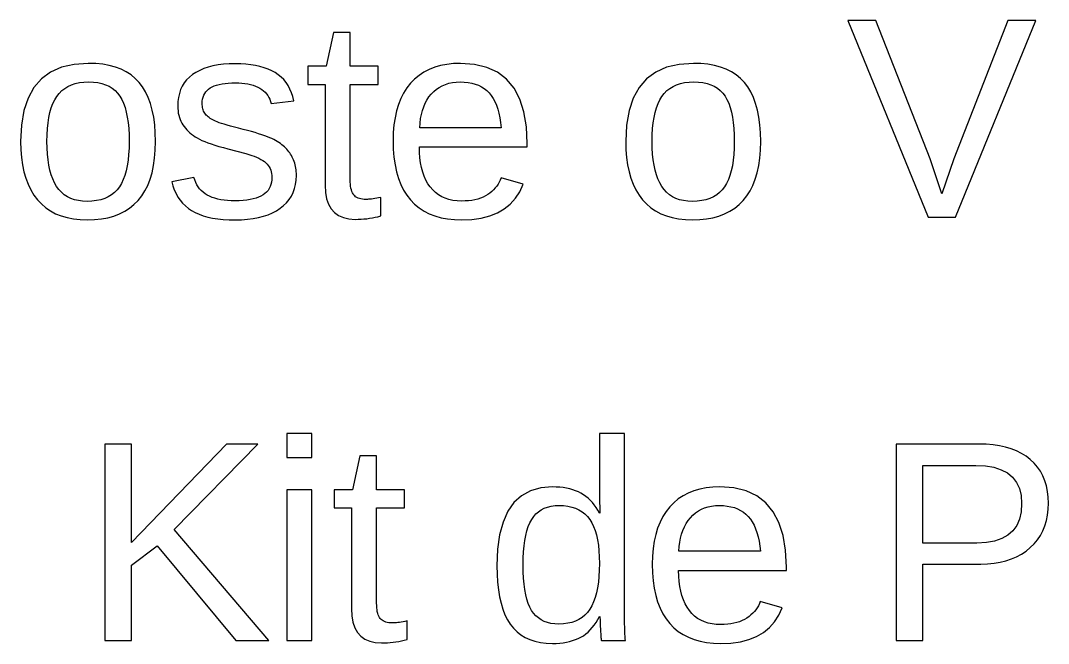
# Model space of a CAD drawing. Header units: metres. Extents: x 13 to 117, y 10 to 117.
# Drawn here: x 31.74 to 48.72, y 10.95 to 21.25 of the extents above; entities that cross this region are included whole.
import ezdxf

# ---------------------------------------------------------------- set-up
doc = ezdxf.new("R2010")
doc.units = ezdxf.units.M

msp = doc.modelspace()

# ---------------------------------------------------------------- linework, layer by layer
for p, q in [((45.8683, 21.2486), (45.4048, 21.2486)), ((45.4048, 21.2486), (46.7306, 18)), ((46.7675, 18.9614), (45.8683, 21.2486)), ((48.0494, 21.2486), (47.1548, 18.9614)), ((47.1871, 18), (48.5128, 21.2486)), ((48.5128, 21.2486), (48.0494, 21.2486)), ((36.909, 21.0526), (36.7868, 20.4947)), ((37.1856, 21.0526), (36.909, 21.0526)), ((37.1856, 20.4947), (37.1856, 21.0526)), ((32.2357, 20.3973), (32.0839, 20.2857)), ((32.4152, 20.477), (32.2357, 20.3973)), ((32.6223, 20.5248), (32.4152, 20.477)), ((32.857, 20.5408), (32.6223, 20.5248)), ((32.9803, 20.5369), (32.857, 20.5408)), ((33.0962, 20.5252), (32.9803, 20.5369)), ((33.2046, 20.5058), (33.0962, 20.5252)), ((33.3056, 20.4786), (33.2046, 20.5058)), ((33.3991, 20.4436), (33.3056, 20.4786)), ((33.4851, 20.4009), (33.3991, 20.4436)), ((33.5637, 20.3504), (33.4851, 20.4009)), ((34.6358, 20.3927), (34.5789, 20.3552)), ((34.6981, 20.4258), (34.6358, 20.3927)), ((34.7659, 20.4545), (34.6981, 20.4258)), ((34.8391, 20.4787), (34.7659, 20.4545)), ((34.9179, 20.4986), (34.8391, 20.4787)), ((35.0022, 20.514), (34.9179, 20.4986)), ((35.0919, 20.5251), (35.0022, 20.514)), ((35.1872, 20.5317), (35.0919, 20.5251)), ((35.2879, 20.5339), (35.1872, 20.5317)), ((35.3776, 20.5321), (35.2879, 20.5339)), ((35.463, 20.5267), (35.3776, 20.5321)), ((35.5443, 20.5177), (35.463, 20.5267)), ((35.6213, 20.5052), (35.5443, 20.5177)), ((35.6942, 20.489), (35.6213, 20.5052)), ((35.7629, 20.4693), (35.6942, 20.489)), ((35.8274, 20.446), (35.7629, 20.4693)), ((35.8877, 20.4191), (35.8274, 20.446)), ((35.9439, 20.3886), (35.8877, 20.4191)), ((35.9957, 20.3542), (35.9439, 20.3886)), ((36.7868, 20.4947), (36.4824, 20.4947)), ((36.4824, 20.4947), (36.4824, 20.1927)), ((37.6468, 20.4947), (37.1856, 20.4947)), ((37.6468, 20.1927), (37.6468, 20.4947)), ((38.4026, 20.3942), (38.323, 20.3413)), ((38.4883, 20.439), (38.4026, 20.3942)), ((38.5802, 20.4756), (38.4883, 20.439)), ((38.6781, 20.5042), (38.5802, 20.4756)), ((38.7822, 20.5245), (38.6781, 20.5042)), ((38.8924, 20.5367), (38.7822, 20.5245)), ((39.0087, 20.5408), (38.8924, 20.5367)), ((39.2395, 20.5244), (39.0087, 20.5408)), ((39.4432, 20.4753), (39.2395, 20.5244)), ((39.6197, 20.3935), (39.4432, 20.4753)), ((39.7691, 20.2789), (39.6197, 20.3935)), ((42.2334, 20.3973), (42.0816, 20.2857)), ((42.4129, 20.477), (42.2334, 20.3973)), ((42.62, 20.5248), (42.4129, 20.477)), ((42.8547, 20.5408), (42.62, 20.5248)), ((42.978, 20.5369), (42.8547, 20.5408)), ((43.0939, 20.5252), (42.978, 20.5369)), ((43.2023, 20.5058), (43.0939, 20.5252)), ((43.3033, 20.4786), (43.2023, 20.5058)), ((43.3968, 20.4436), (43.3033, 20.4786)), ((43.4828, 20.4009), (43.3968, 20.4436)), ((43.5614, 20.3504), (43.4828, 20.4009)), ((32.0839, 20.2857), (31.9596, 20.1423)), ((32.6434, 20.2076), (32.7119, 20.2224)), ((32.7119, 20.2224), (32.7854, 20.2312)), ((32.7854, 20.2312), (32.8639, 20.2341)), ((32.8639, 20.2341), (32.9417, 20.2312)), ((32.9417, 20.2312), (33.0145, 20.2226)), ((33.0145, 20.2226), (33.082, 20.2081)), ((33.6348, 20.2921), (33.5637, 20.3504)), ((33.6985, 20.2261), (33.6348, 20.2921)), ((33.7551, 20.1519), (33.6985, 20.2261)), ((34.4438, 20.218), (34.4108, 20.1642)), ((34.4829, 20.2677), (34.4438, 20.218)), ((34.5279, 20.3135), (34.4829, 20.2677)), ((34.5789, 20.3552), (34.5279, 20.3135)), ((35.0671, 20.2034), (35.1168, 20.2108)), ((35.1168, 20.2108), (35.1702, 20.2161)), ((35.1702, 20.2161), (35.2273, 20.2192)), ((35.2273, 20.2192), (35.2879, 20.2203)), ((35.2879, 20.2203), (35.343, 20.2192)), ((35.343, 20.2192), (35.3956, 20.2159)), ((35.3956, 20.2159), (35.4456, 20.2104)), ((35.4456, 20.2104), (35.4931, 20.2028)), ((36.0432, 20.3154), (35.9957, 20.3542)), ((36.0862, 20.2723), (36.0432, 20.3154)), ((36.1248, 20.2249), (36.0862, 20.2723)), ((36.159, 20.1732), (36.1248, 20.2249)), ((38.1821, 20.2111), (38.1214, 20.1343)), ((38.2495, 20.2803), (38.1821, 20.2111)), ((38.323, 20.3413), (38.2495, 20.2803)), ((38.7581, 20.1943), (38.8144, 20.2117)), ((38.8144, 20.2117), (38.8738, 20.2242)), ((38.8738, 20.2242), (38.9362, 20.2316)), ((38.9362, 20.2316), (39.0018, 20.2341)), ((39.0018, 20.2341), (39.0692, 20.2319)), ((39.0692, 20.2319), (39.133, 20.2252)), ((39.133, 20.2252), (39.1932, 20.214)), ((39.1932, 20.214), (39.2498, 20.1984)), ((39.8913, 20.1316), (39.7691, 20.2789)), ((42.0816, 20.2857), (41.9573, 20.1423)), ((42.6411, 20.2076), (42.7096, 20.2224)), ((42.7096, 20.2224), (42.7831, 20.2312)), ((42.7831, 20.2312), (42.8616, 20.2341)), ((42.8616, 20.2341), (42.9394, 20.2312)), ((42.9394, 20.2312), (43.0121, 20.2226)), ((43.0121, 20.2226), (43.0797, 20.2081)), ((43.6325, 20.2921), (43.5614, 20.3504)), ((43.6962, 20.2261), (43.6325, 20.2921)), ((43.7528, 20.1519), (43.6962, 20.2261)), ((31.9596, 20.1423), (31.863, 19.9669)), ((32.337, 19.9955), (32.3757, 20.0456)), ((32.3757, 20.0456), (32.4193, 20.0898)), ((32.4193, 20.0898), (32.4678, 20.1281)), ((32.4678, 20.1281), (32.5214, 20.1605)), ((32.5214, 20.1605), (32.5799, 20.187)), ((32.5799, 20.187), (32.6434, 20.2076)), ((33.082, 20.2081), (33.1444, 20.1879)), ((33.1444, 20.1879), (33.2017, 20.1619)), ((33.2017, 20.1619), (33.2538, 20.1301)), ((33.2538, 20.1301), (33.3007, 20.0926)), ((33.3007, 20.0926), (33.3425, 20.0492)), ((33.3425, 20.0492), (33.3792, 20.0001)), ((33.8051, 20.0691), (33.7551, 20.1519)), ((33.8484, 19.9777), (33.8051, 20.0691)), ((34.3627, 20.0447), (34.3477, 19.9789)), ((34.3838, 20.1065), (34.3627, 20.0447)), ((34.4108, 20.1642), (34.3838, 20.1065)), ((34.7656, 20.0132), (34.7805, 20.0419)), ((34.7805, 20.0419), (34.7986, 20.0684)), ((34.7986, 20.0684), (34.8201, 20.0927)), ((34.8201, 20.0927), (34.8448, 20.1149)), ((34.8448, 20.1149), (34.8729, 20.135)), ((34.8729, 20.135), (34.9045, 20.1529)), ((34.9045, 20.1529), (34.9397, 20.1687)), ((34.9397, 20.1687), (34.9785, 20.1824)), ((34.9785, 20.1824), (35.021, 20.194)), ((35.021, 20.194), (35.0671, 20.2034)), ((35.4931, 20.2028), (35.5381, 20.1929)), ((35.5381, 20.1929), (35.5805, 20.1808)), ((35.5805, 20.1808), (35.6204, 20.1666)), ((35.6204, 20.1666), (35.6578, 20.1501)), ((35.6578, 20.1501), (35.6926, 20.1315)), ((35.6926, 20.1315), (35.7247, 20.1108)), ((35.7247, 20.1108), (35.754, 20.0883)), ((35.754, 20.0883), (35.7803, 20.0638)), ((35.7803, 20.0638), (35.8038, 20.0374)), ((36.1888, 20.1171), (36.159, 20.1732)), ((36.2142, 20.0567), (36.1888, 20.1171)), ((36.2351, 19.992), (36.2142, 20.0567)), ((36.4824, 20.1927), (36.7706, 20.1927)), ((36.7706, 20.1927), (36.7706, 18.528)), ((37.1856, 18.6179), (37.1856, 20.1927)), ((37.1856, 20.1927), (37.6468, 20.1927)), ((38.0678, 20.0503), (38.0214, 19.9593)), ((38.1214, 20.1343), (38.0678, 20.0503)), ((38.5234, 20.0324), (38.5641, 20.0747)), ((38.5641, 20.0747), (38.608, 20.1121)), ((38.608, 20.1121), (38.6549, 20.1445)), ((38.6549, 20.1445), (38.705, 20.1719)), ((38.705, 20.1719), (38.7581, 20.1943)), ((39.2498, 20.1984), (39.3028, 20.1783)), ((39.3028, 20.1783), (39.3522, 20.1537)), ((39.3522, 20.1537), (39.3981, 20.1246)), ((39.3981, 20.1246), (39.4404, 20.0911)), ((39.4404, 20.0911), (39.479, 20.0531)), ((39.479, 20.0531), (39.5143, 20.0103)), ((39.9863, 19.9516), (39.8913, 20.1316)), ((41.9573, 20.1423), (41.8607, 19.9669)), ((42.3347, 19.9955), (42.3734, 20.0456)), ((42.3734, 20.0456), (42.4169, 20.0898)), ((42.4169, 20.0898), (42.4655, 20.1281)), ((42.4655, 20.1281), (42.5191, 20.1605)), ((42.5191, 20.1605), (42.5776, 20.187)), ((42.5776, 20.187), (42.6411, 20.2076)), ((43.0797, 20.2081), (43.1421, 20.1879)), ((43.1421, 20.1879), (43.1994, 20.1619)), ((43.1994, 20.1619), (43.2515, 20.1301)), ((43.2515, 20.1301), (43.2984, 20.0926)), ((43.2984, 20.0926), (43.3402, 20.0492)), ((43.3402, 20.0492), (43.3769, 20.0001)), ((43.8028, 20.0691), (43.7528, 20.1519)), ((43.8461, 19.9777), (43.8028, 20.0691)), ((31.863, 19.9669), (31.794, 19.7597)), ((32.2467, 19.8066), (32.2728, 19.8762)), ((32.2728, 19.8762), (32.3029, 19.9391)), ((32.3029, 19.9391), (32.337, 19.9955)), ((33.3792, 20.0001), (33.4114, 19.9446)), ((33.4114, 19.9446), (33.4398, 19.8822)), ((33.4398, 19.8822), (33.4644, 19.8127)), ((33.885, 19.8778), (33.8484, 19.9777)), ((33.915, 19.7693), (33.885, 19.8778)), ((34.3387, 19.9091), (34.3357, 19.8353)), ((34.3477, 19.9789), (34.3387, 19.9091)), ((34.7392, 19.8768), (34.7408, 19.9141)), ((34.7399, 19.8537), (34.7392, 19.8768)), ((34.7408, 19.9141), (34.7458, 19.9493)), ((34.7458, 19.9493), (34.7541, 19.9823)), ((34.7541, 19.9823), (34.7656, 20.0132)), ((35.8038, 20.0374), (35.8245, 20.0091)), ((35.8245, 20.0091), (35.8422, 19.9789)), ((35.8422, 19.9789), (35.8571, 19.9467)), ((35.8571, 19.9467), (35.8691, 19.9127)), ((35.8691, 19.9127), (35.8782, 19.8768)), ((35.8782, 19.8768), (36.2517, 19.9229)), ((36.2517, 19.9229), (36.2351, 19.992)), ((38.0214, 19.9593), (37.9821, 19.8611)), ((38.3987, 19.8232), (38.4238, 19.8811)), ((38.4238, 19.8811), (38.453, 19.9353)), ((38.453, 19.9353), (38.4862, 19.9857)), ((38.4862, 19.9857), (38.5234, 20.0324)), ((39.5143, 20.0103), (39.5463, 19.9622)), ((39.5463, 19.9622), (39.5751, 19.9088)), ((39.5751, 19.9088), (39.6006, 19.8501)), ((40.0542, 19.7388), (39.9863, 19.9516)), ((41.8607, 19.9669), (41.7917, 19.7597)), ((42.2444, 19.8066), (42.2705, 19.8762)), ((42.2705, 19.8762), (42.3006, 19.9391)), ((42.3006, 19.9391), (42.3347, 19.9955)), ((43.3769, 20.0001), (43.4091, 19.9446)), ((43.4091, 19.9446), (43.4375, 19.8822)), ((43.4375, 19.8822), (43.4621, 19.8127)), ((43.8827, 19.8778), (43.8461, 19.9777)), ((43.9127, 19.7693), (43.8827, 19.8778)), ((31.794, 19.7597), (31.7525, 19.5206)), ((32.2066, 19.6474), (32.2247, 19.7303)), ((32.2247, 19.7303), (32.2467, 19.8066)), ((33.4644, 19.8127), (33.4852, 19.7363)), ((33.4852, 19.7363), (33.5022, 19.6529)), ((33.9383, 19.6522), (33.915, 19.7693)), ((34.3357, 19.8353), (34.3368, 19.795)), ((34.3368, 19.795), (34.3399, 19.7561)), ((34.3399, 19.7561), (34.3452, 19.7187)), ((34.3452, 19.7187), (34.3526, 19.6827)), ((34.7419, 19.8315), (34.7399, 19.8537)), ((34.7453, 19.8102), (34.7419, 19.8315)), ((34.7501, 19.7898), (34.7453, 19.8102)), ((34.7563, 19.7703), (34.7501, 19.7898)), ((34.7638, 19.7517), (34.7563, 19.7703)), ((34.7727, 19.7341), (34.7638, 19.7517)), ((34.7829, 19.7173), (34.7727, 19.7341)), ((34.7945, 19.7015), (34.7829, 19.7173)), ((34.8075, 19.6864), (34.7945, 19.7015)), ((37.95, 19.7558), (37.9249, 19.6434)), ((37.9821, 19.8611), (37.95, 19.7558)), ((38.3604, 19.6963), (38.3776, 19.7616)), ((38.3776, 19.7616), (38.3987, 19.8232)), ((39.6006, 19.8501), (39.6229, 19.7862)), ((39.6229, 19.7862), (39.642, 19.7171)), ((39.642, 19.7171), (39.6578, 19.6426)), ((40.0949, 19.4933), (40.0542, 19.7388)), ((41.7917, 19.7597), (41.7502, 19.5206)), ((42.2043, 19.6474), (42.2224, 19.7303)), ((42.2224, 19.7303), (42.2444, 19.8066)), ((43.4621, 19.8127), (43.4829, 19.7363)), ((43.4829, 19.7363), (43.4999, 19.6529)), ((43.936, 19.6522), (43.9127, 19.7693)), ((32.1825, 19.4618), (32.1926, 19.5579)), ((32.1926, 19.5579), (32.2066, 19.6474)), ((33.5022, 19.6529), (33.5155, 19.5625)), ((33.5155, 19.5625), (33.5249, 19.4652)), ((33.955, 19.5266), (33.9383, 19.6522)), ((34.3526, 19.6827), (34.362, 19.6481)), ((34.362, 19.6481), (34.3736, 19.615)), ((34.3736, 19.615), (34.3873, 19.5832)), ((34.3873, 19.5832), (34.4031, 19.5529)), ((34.4031, 19.5529), (34.421, 19.524)), ((34.8217, 19.6718), (34.8075, 19.6864)), ((34.8373, 19.6577), (34.8217, 19.6718)), ((34.8542, 19.6441), (34.8373, 19.6577)), ((34.8724, 19.6311), (34.8542, 19.6441)), ((34.8919, 19.6185), (34.8724, 19.6311)), ((34.9127, 19.6065), (34.8919, 19.6185)), ((34.9348, 19.595), (34.9127, 19.6065)), ((34.9582, 19.584), (34.9348, 19.595)), ((34.9853, 19.5727), (34.9582, 19.584)), ((35.0182, 19.5606), (34.9853, 19.5727)), ((35.0571, 19.5476), (35.0182, 19.5606)), ((35.1019, 19.5336), (35.0571, 19.5476)), ((35.1527, 19.5188), (35.1019, 19.5336)), ((37.9249, 19.6434), (37.9071, 19.5239)), ((38.3332, 19.4779), (38.3382, 19.5544)), ((38.3382, 19.5544), (38.3473, 19.6272)), ((38.3473, 19.6272), (38.3604, 19.6963)), ((39.6578, 19.6426), (39.6703, 19.5629)), ((39.6703, 19.5629), (39.6796, 19.4779)), ((42.1802, 19.4618), (42.1902, 19.5579)), ((42.1902, 19.5579), (42.2043, 19.6474)), ((43.4999, 19.6529), (43.5132, 19.5625)), ((43.5132, 19.5625), (43.5226, 19.4652)), ((43.9527, 19.5266), (43.936, 19.6522)), ((31.7525, 19.5206), (31.7387, 19.2496)), ((32.1765, 19.359), (32.1825, 19.4618)), ((33.5249, 19.4652), (33.5306, 19.3609)), ((33.5306, 19.3609), (33.5325, 19.2496)), ((33.965, 19.3924), (33.955, 19.5266)), ((33.9683, 19.2496), (33.965, 19.3924)), ((34.421, 19.524), (34.4408, 19.4963)), ((34.4408, 19.4963), (34.4622, 19.4695)), ((34.4622, 19.4695), (34.4852, 19.4437)), ((34.4852, 19.4437), (34.5098, 19.4188)), ((34.5098, 19.4188), (34.5361, 19.3948)), ((34.5361, 19.3948), (34.564, 19.3718)), ((34.564, 19.3718), (34.5935, 19.3497)), ((35.2093, 19.503), (35.1527, 19.5188)), ((35.2719, 19.4863), (35.2093, 19.503)), ((35.3404, 19.4687), (35.2719, 19.4863)), ((35.4148, 19.4502), (35.3404, 19.4687)), ((35.4858, 19.4319), (35.4148, 19.4502)), ((35.5522, 19.414), (35.4858, 19.4319)), ((35.6141, 19.3963), (35.5522, 19.414)), ((35.6714, 19.379), (35.6141, 19.3963)), ((35.7242, 19.3619), (35.6714, 19.379)), ((35.7724, 19.3452), (35.7242, 19.3619)), ((37.8964, 19.3972), (37.8928, 19.2635)), ((37.9071, 19.5239), (37.8964, 19.3972)), ((39.6796, 19.4779), (38.3332, 19.4779)), ((40.1085, 19.2151), (40.0949, 19.4933)), ((41.7502, 19.5206), (41.7364, 19.2496)), ((42.1742, 19.359), (42.1802, 19.4618)), ((43.5226, 19.4652), (43.5283, 19.3609)), ((43.5283, 19.3609), (43.5302, 19.2496)), ((43.9627, 19.3924), (43.9527, 19.5266)), ((43.966, 19.2496), (43.9627, 19.3924)), ((31.7387, 19.2496), (31.7422, 19.1134)), ((32.1745, 19.2496), (32.1765, 19.359)), ((32.1765, 19.143), (32.1745, 19.2496)), ((33.5325, 19.2496), (33.5305, 19.1397)), ((33.9647, 19.1082), (33.9683, 19.2496)), ((34.5935, 19.3497), (34.6246, 19.3286)), ((34.6246, 19.3286), (34.6574, 19.3084)), ((34.6574, 19.3084), (34.6935, 19.2887)), ((34.6935, 19.2887), (34.7347, 19.2688)), ((34.7347, 19.2688), (34.781, 19.2489)), ((34.781, 19.2489), (34.8324, 19.2288)), ((34.8324, 19.2288), (34.8889, 19.2087)), ((34.8889, 19.2087), (34.9504, 19.1885)), ((35.8161, 19.3288), (35.7724, 19.3452)), ((35.8552, 19.3127), (35.8161, 19.3288)), ((35.8897, 19.2969), (35.8552, 19.3127)), ((35.9212, 19.2811), (35.8897, 19.2969)), ((35.9513, 19.2649), (35.9212, 19.2811)), ((35.9798, 19.2484), (35.9513, 19.2649)), ((36.0068, 19.2314), (35.9798, 19.2484)), ((36.0323, 19.2141), (36.0068, 19.2314)), ((36.0562, 19.1965), (36.0323, 19.2141)), ((36.0787, 19.1784), (36.0562, 19.1965)), ((37.8928, 19.2635), (37.8964, 19.1229)), ((40.1085, 19.1597), (40.1085, 19.2151)), ((41.7364, 19.2496), (41.7399, 19.1134)), ((42.1722, 19.2496), (42.1742, 19.359)), ((42.1742, 19.143), (42.1722, 19.2496)), ((43.5302, 19.2496), (43.5282, 19.1397)), ((43.9624, 19.1082), (43.966, 19.2496)), ((31.7422, 19.1134), (31.7525, 18.9845)), ((32.1824, 19.0425), (32.1765, 19.143)), ((32.1923, 18.948), (32.1824, 19.0425)), ((33.5246, 19.0365), (33.5147, 18.9399)), ((33.5305, 19.1397), (33.5246, 19.0365)), ((33.9541, 18.9751), (33.9647, 19.1082)), ((34.9504, 19.1885), (35.0171, 19.1683)), ((35.0171, 19.1683), (35.0889, 19.1479)), ((35.0889, 19.1479), (35.1658, 19.1274)), ((35.1658, 19.1274), (35.4632, 19.0491)), ((35.4632, 19.0491), (35.5119, 19.0353)), ((35.5119, 19.0353), (35.5575, 19.0208)), ((35.5575, 19.0208), (35.6, 19.0055)), ((36.0997, 19.16), (36.0787, 19.1784)), ((36.1191, 19.1413), (36.0997, 19.16)), ((36.1373, 19.122), (36.1191, 19.1413)), ((36.1546, 19.1021), (36.1373, 19.122)), ((36.171, 19.0815), (36.1546, 19.1021)), ((36.1864, 19.0602), (36.171, 19.0815)), ((36.2009, 19.0383), (36.1864, 19.0602)), ((36.2144, 19.0157), (36.2009, 19.0383)), ((37.8964, 19.1229), (37.9071, 18.9903)), ((38.3307, 19.0668), (38.3285, 19.1597)), ((38.3285, 19.1597), (40.1085, 19.1597)), ((38.3373, 18.9788), (38.3307, 19.0668)), ((41.7399, 19.1134), (41.7502, 18.9845)), ((42.1801, 19.0425), (42.1742, 19.143)), ((42.19, 18.948), (42.1801, 19.0425)), ((43.5223, 19.0365), (43.5124, 18.9399)), ((43.5282, 19.1397), (43.5223, 19.0365)), ((43.9518, 18.9751), (43.9624, 19.1082)), ((31.7525, 18.9845), (31.7697, 18.8629)), ((31.7697, 18.8629), (31.7939, 18.7487)), ((32.2061, 18.8596), (32.1923, 18.948)), ((32.2239, 18.7772), (32.2061, 18.8596)), ((33.5009, 18.85), (33.4831, 18.7667)), ((33.5147, 18.9399), (33.5009, 18.85)), ((33.9114, 18.7336), (33.9363, 18.8503)), ((33.9363, 18.8503), (33.9541, 18.9751)), ((35.6, 19.0055), (35.6394, 18.9894)), ((35.6394, 18.9894), (35.6758, 18.9725)), ((35.6758, 18.9725), (35.7091, 18.9548)), ((35.7091, 18.9548), (35.7393, 18.9363)), ((35.7393, 18.9363), (35.7665, 18.917)), ((35.7665, 18.917), (35.7906, 18.8969)), ((35.7906, 18.8969), (35.8119, 18.8757)), ((35.8119, 18.8757), (35.8307, 18.8532)), ((35.8307, 18.8532), (35.8469, 18.8293)), ((36.227, 18.9925), (36.2144, 19.0157)), ((36.2387, 18.9687), (36.227, 18.9925)), ((36.2494, 18.9441), (36.2387, 18.9687)), ((36.2591, 18.9189), (36.2494, 18.9441)), ((36.2676, 18.8929), (36.2591, 18.9189)), ((36.275, 18.8661), (36.2676, 18.8929)), ((36.2813, 18.8386), (36.275, 18.8661)), ((37.9071, 18.9903), (37.9249, 18.8656)), ((37.9249, 18.8656), (37.95, 18.7488)), ((38.3483, 18.8956), (38.3373, 18.9788)), ((38.3636, 18.8172), (38.3483, 18.8956)), ((41.7502, 18.9845), (41.7674, 18.8629)), ((41.7674, 18.8629), (41.7915, 18.7487)), ((42.2038, 18.8596), (42.19, 18.948)), ((42.2216, 18.7772), (42.2038, 18.8596)), ((43.4986, 18.85), (43.4807, 18.7667)), ((43.5124, 18.9399), (43.4986, 18.85)), ((43.9091, 18.7336), (43.934, 18.8503)), ((43.934, 18.8503), (43.9518, 18.9751)), ((46.9612, 18.3874), (46.7675, 18.9614)), ((47.1548, 18.9614), (46.9612, 18.3874)), ((31.7939, 18.7487), (31.8248, 18.6417)), ((32.2457, 18.7009), (32.2239, 18.7772)), ((32.2714, 18.6307), (32.2457, 18.7009)), ((33.4613, 18.6901), (33.4356, 18.6202)), ((33.4831, 18.7667), (33.4613, 18.6901)), ((33.8793, 18.6253), (33.9114, 18.7336)), ((35.8469, 18.8293), (35.8607, 18.804)), ((35.8607, 18.804), (35.872, 18.7773)), ((35.872, 18.7773), (35.8808, 18.7493)), ((35.8808, 18.7493), (35.887, 18.72)), ((35.887, 18.72), (35.8908, 18.6892)), ((35.8908, 18.6892), (35.892, 18.6571)), ((36.2864, 18.8103), (36.2813, 18.8386)), ((36.2904, 18.7812), (36.2864, 18.8103)), ((36.2932, 18.7514), (36.2904, 18.7812)), ((36.2922, 18.613), (36.2955, 18.6894)), ((36.2949, 18.7207), (36.2932, 18.7514)), ((36.2955, 18.6894), (36.2949, 18.7207)), ((37.95, 18.7488), (37.9821, 18.64)), ((38.3833, 18.7437), (38.3636, 18.8172)), ((38.4074, 18.675), (38.3833, 18.7437)), ((41.7915, 18.7487), (41.8225, 18.6417)), ((42.2434, 18.7009), (42.2216, 18.7772)), ((42.2691, 18.6307), (42.2434, 18.7009)), ((43.459, 18.6901), (43.4333, 18.6202)), ((43.4807, 18.7667), (43.459, 18.6901)), ((43.877, 18.6253), (43.9091, 18.7336)), ((31.8248, 18.6417), (31.8627, 18.5421)), ((31.8627, 18.5421), (31.9075, 18.4498)), ((32.3011, 18.5665), (32.2714, 18.6307)), ((32.3347, 18.5084), (32.3011, 18.5665)), ((33.4059, 18.5569), (33.3723, 18.5003)), ((33.4356, 18.6202), (33.4059, 18.5569)), ((33.7939, 18.4333), (33.8402, 18.5252)), ((33.8402, 18.5252), (33.8793, 18.6253)), ((34.6032, 18.6571), (34.2366, 18.5856)), ((34.2366, 18.5856), (34.2557, 18.5155)), ((34.2557, 18.5155), (34.2791, 18.4496)), ((34.6164, 18.6139), (34.6032, 18.6571)), ((34.6323, 18.5732), (34.6164, 18.6139)), ((34.6511, 18.5353), (34.6323, 18.5732)), ((34.6726, 18.5), (34.6511, 18.5353)), ((35.8758, 18.5387), (35.8631, 18.5041)), ((35.8848, 18.5758), (35.8758, 18.5387)), ((35.8902, 18.6153), (35.8848, 18.5758)), ((35.892, 18.6571), (35.8902, 18.6153)), ((36.2659, 18.4721), (36.2824, 18.5406)), ((36.2824, 18.5406), (36.2922, 18.613)), ((36.7706, 18.528), (36.7768, 18.4094)), ((37.1864, 18.5793), (37.1856, 18.6179)), ((37.1886, 18.5433), (37.1864, 18.5793)), ((37.1922, 18.5099), (37.1886, 18.5433)), ((37.9821, 18.64), (38.0214, 18.539)), ((38.0214, 18.539), (38.0678, 18.4459)), ((38.4359, 18.6112), (38.4074, 18.675)), ((38.4688, 18.5522), (38.4359, 18.6112)), ((38.5061, 18.498), (38.4688, 18.5522)), ((39.6054, 18.5117), (39.5809, 18.4812)), ((39.6273, 18.5436), (39.6054, 18.5117)), ((39.6465, 18.5769), (39.6273, 18.5436)), ((39.6632, 18.6117), (39.6465, 18.5769)), ((39.6774, 18.6479), (39.6632, 18.6117)), ((40.0416, 18.5441), (39.6774, 18.6479)), ((39.9849, 18.4203), (40.0416, 18.5441)), ((41.8225, 18.6417), (41.8604, 18.5421)), ((41.8604, 18.5421), (41.9052, 18.4498)), ((42.2988, 18.5665), (42.2691, 18.6307)), ((42.3324, 18.5084), (42.2988, 18.5665)), ((43.4036, 18.5569), (43.37, 18.5003)), ((43.4333, 18.6202), (43.4036, 18.5569)), ((43.7916, 18.4333), (43.8379, 18.5252)), ((43.8379, 18.5252), (43.877, 18.6253)), ((31.9075, 18.4498), (31.9592, 18.3647)), ((31.9592, 18.3647), (32.0177, 18.287)), ((32.3726, 18.4564), (32.3347, 18.5084)), ((32.415, 18.4105), (32.3726, 18.4564)), ((32.4619, 18.3707), (32.415, 18.4105)), ((32.5134, 18.337), (32.4619, 18.3707)), ((33.2417, 18.3671), (33.1877, 18.3345)), ((33.2905, 18.4056), (33.2417, 18.3671)), ((33.334, 18.45), (33.2905, 18.4056)), ((33.3723, 18.5003), (33.334, 18.45)), ((33.6801, 18.2744), (33.7406, 18.3497)), ((33.7406, 18.3497), (33.7939, 18.4333)), ((34.2791, 18.4496), (34.3069, 18.388)), ((34.3069, 18.388), (34.3391, 18.3306)), ((34.697, 18.4673), (34.6726, 18.5)), ((34.7241, 18.4373), (34.697, 18.4673)), ((34.754, 18.4099), (34.7241, 18.4373)), ((34.7867, 18.3852), (34.754, 18.4099)), ((34.8222, 18.3631), (34.7867, 18.3852)), ((34.8607, 18.3435), (34.8222, 18.3631)), ((34.9024, 18.3262), (34.8607, 18.3435)), ((35.711, 18.3463), (35.6722, 18.3283)), ((35.7456, 18.3666), (35.711, 18.3463)), ((35.7764, 18.3893), (35.7456, 18.3666)), ((35.8035, 18.4144), (35.7764, 18.3893)), ((35.827, 18.4419), (35.8035, 18.4144)), ((35.8468, 18.4718), (35.827, 18.4419)), ((35.8631, 18.5041), (35.8468, 18.4718)), ((36.1771, 18.2908), (36.2133, 18.3472)), ((36.2133, 18.3472), (36.2429, 18.4077)), ((36.2429, 18.4077), (36.2659, 18.4721)), ((36.7768, 18.4094), (36.7952, 18.3048)), ((37.1973, 18.4792), (37.1922, 18.5099)), ((37.2038, 18.4512), (37.1973, 18.4792)), ((37.2118, 18.4258), (37.2038, 18.4512)), ((37.2212, 18.403), (37.2118, 18.4258)), ((37.2321, 18.3829), (37.2212, 18.403)), ((37.2444, 18.3654), (37.2321, 18.3829)), ((37.2586, 18.3502), (37.2444, 18.3654)), ((37.2748, 18.3367), (37.2586, 18.3502)), ((38.0678, 18.4459), (38.1214, 18.3608)), ((38.1214, 18.3608), (38.1821, 18.2836)), ((38.5475, 18.4491), (38.5061, 18.498)), ((38.593, 18.406), (38.5475, 18.4491)), ((38.6426, 18.3686), (38.593, 18.406)), ((38.6962, 18.337), (38.6426, 18.3686)), ((39.4197, 18.3507), (39.3796, 18.3307)), ((39.4571, 18.3735), (39.4197, 18.3507)), ((39.492, 18.3983), (39.4571, 18.3735)), ((39.5242, 18.4245), (39.492, 18.3983)), ((39.5538, 18.4521), (39.5242, 18.4245)), ((39.5809, 18.4812), (39.5538, 18.4521)), ((39.9141, 18.3109), (39.9849, 18.4203)), ((41.9052, 18.4498), (41.9569, 18.3647)), ((41.9569, 18.3647), (42.0154, 18.287)), ((42.3703, 18.4564), (42.3324, 18.5084)), ((42.4127, 18.4105), (42.3703, 18.4564)), ((42.4596, 18.3707), (42.4127, 18.4105)), ((42.5111, 18.337), (42.4596, 18.3707)), ((43.2394, 18.3671), (43.1854, 18.3345)), ((43.2882, 18.4056), (43.2394, 18.3671)), ((43.3317, 18.45), (43.2882, 18.4056)), ((43.37, 18.5003), (43.3317, 18.45)), ((43.6778, 18.2744), (43.7383, 18.3497)), ((43.7383, 18.3497), (43.7916, 18.4333)), ((32.0177, 18.287), (32.083, 18.2171)), ((32.083, 18.2171), (32.1549, 18.1554)), ((32.5694, 18.3095), (32.5134, 18.337)), ((32.6299, 18.2881), (32.5694, 18.3095)), ((32.6949, 18.2728), (32.6299, 18.2881)), ((32.7644, 18.2636), (32.6949, 18.2728)), ((32.8385, 18.2605), (32.7644, 18.2636)), ((32.9189, 18.2635), (32.8385, 18.2605)), ((32.994, 18.2724), (32.9189, 18.2635)), ((33.0638, 18.2872), (32.994, 18.2724)), ((33.1284, 18.3079), (33.0638, 18.2872)), ((33.1877, 18.3345), (33.1284, 18.3079)), ((33.5391, 18.1478), (33.6128, 18.2071)), ((33.6128, 18.2071), (33.6801, 18.2744)), ((34.3391, 18.3306), (34.3755, 18.2774)), ((34.3755, 18.2774), (34.4164, 18.2285)), ((34.4164, 18.2285), (34.4616, 18.1838)), ((34.4616, 18.1838), (34.5112, 18.1434)), ((34.9472, 18.3112), (34.9024, 18.3262)), ((34.9953, 18.2986), (34.9472, 18.3112)), ((35.0465, 18.2882), (34.9953, 18.2986)), ((35.1009, 18.2801), (35.0465, 18.2882)), ((35.1585, 18.2744), (35.1009, 18.2801)), ((35.2193, 18.2709), (35.1585, 18.2744)), ((35.2833, 18.2697), (35.2193, 18.2709)), ((35.3514, 18.271), (35.2833, 18.2697)), ((35.4154, 18.2745), (35.3514, 18.271)), ((35.4751, 18.2805), (35.4154, 18.2745)), ((35.5306, 18.2889), (35.4751, 18.2805)), ((35.582, 18.2996), (35.5306, 18.2889)), ((35.6292, 18.3128), (35.582, 18.2996)), ((35.6722, 18.3283), (35.6292, 18.3128)), ((36.0292, 18.1452), (36.0851, 18.1898)), ((36.0851, 18.1898), (36.1344, 18.2383)), ((36.1344, 18.2383), (36.1771, 18.2908)), ((36.7952, 18.3048), (36.826, 18.2142)), ((36.826, 18.2142), (36.869, 18.1375)), ((37.2932, 18.3251), (37.2748, 18.3367)), ((37.3138, 18.3152), (37.2932, 18.3251)), ((37.3364, 18.3071), (37.3138, 18.3152)), ((37.3613, 18.3009), (37.3364, 18.3071)), ((37.3882, 18.2964), (37.3613, 18.3009)), ((37.4173, 18.2937), (37.3882, 18.2964)), ((37.4485, 18.2928), (37.4173, 18.2937)), ((37.4678, 18.2932), (37.4485, 18.2928)), ((37.489, 18.2944), (37.4678, 18.2932)), ((37.512, 18.2964), (37.489, 18.2944)), ((37.5368, 18.2992), (37.512, 18.2964)), ((37.5635, 18.3028), (37.5368, 18.2992)), ((37.5919, 18.3072), (37.5635, 18.3028)), ((37.6222, 18.3123), (37.5919, 18.3072)), ((37.6543, 18.3183), (37.6222, 18.3123)), ((37.6883, 18.3251), (37.6543, 18.3183)), ((37.6883, 18.0184), (37.6883, 18.3251)), ((38.1821, 18.2836), (38.2497, 18.2144)), ((38.2497, 18.2144), (38.3238, 18.1533)), ((38.7539, 18.3111), (38.6962, 18.337)), ((38.8156, 18.291), (38.7539, 18.3111)), ((38.8813, 18.2766), (38.8156, 18.291)), ((38.951, 18.268), (38.8813, 18.2766)), ((39.0249, 18.2651), (38.951, 18.268)), ((39.0835, 18.2665), (39.0249, 18.2651)), ((39.1395, 18.2705), (39.0835, 18.2665)), ((39.1928, 18.2772), (39.1395, 18.2705)), ((39.2435, 18.2865), (39.1928, 18.2772)), ((39.2915, 18.2986), (39.2435, 18.2865)), ((39.3369, 18.3133), (39.2915, 18.2986)), ((39.3796, 18.3307), (39.3369, 18.3133)), ((39.7303, 18.1361), (39.8293, 18.2162)), ((39.8293, 18.2162), (39.9141, 18.3109)), ((42.0154, 18.287), (42.0807, 18.2171)), ((42.0807, 18.2171), (42.1526, 18.1554)), ((42.567, 18.3095), (42.5111, 18.337)), ((42.6275, 18.2881), (42.567, 18.3095)), ((42.6926, 18.2728), (42.6275, 18.2881)), ((42.7621, 18.2636), (42.6926, 18.2728)), ((42.8362, 18.2605), (42.7621, 18.2636)), ((42.9166, 18.2635), (42.8362, 18.2605)), ((42.9917, 18.2724), (42.9166, 18.2635)), ((43.0615, 18.2872), (42.9917, 18.2724)), ((43.1261, 18.3079), (43.0615, 18.2872)), ((43.1854, 18.3345), (43.1261, 18.3079)), ((43.5368, 18.1478), (43.6105, 18.2071)), ((43.6105, 18.2071), (43.6778, 18.2744)), ((32.1549, 18.1554), (32.2334, 18.102)), ((32.2334, 18.102), (32.3185, 18.0567)), ((32.3185, 18.0567), (32.4102, 18.0197)), ((32.4102, 18.0197), (32.5086, 17.9909)), ((33.18, 17.9895), (33.2794, 18.0172)), ((33.2794, 18.0172), (33.3724, 18.0528)), ((33.3724, 18.0528), (33.459, 18.0963)), ((33.459, 18.0963), (33.5391, 18.1478)), ((34.5112, 18.1434), (34.5651, 18.1072)), ((34.5651, 18.1072), (34.6239, 18.075)), ((34.6239, 18.075), (34.6879, 18.0466)), ((34.6879, 18.0466), (34.7571, 18.022)), ((34.7571, 18.022), (34.8317, 18.0012)), ((34.8317, 18.0012), (34.9115, 17.9842)), ((35.6675, 17.9917), (35.7504, 18.013)), ((35.7504, 18.013), (35.828, 18.0389)), ((35.828, 18.0389), (35.9003, 18.0696)), ((35.9003, 18.0696), (35.9674, 18.1051)), ((35.9674, 18.1051), (36.0292, 18.1452)), ((36.869, 18.1375), (36.9243, 18.0747)), ((36.9243, 18.0747), (36.992, 18.0259)), ((36.992, 18.0259), (37.0719, 17.991)), ((37.5966, 17.9966), (37.6425, 18.0068)), ((37.6425, 18.0068), (37.6883, 18.0184)), ((38.3238, 18.1533), (38.4044, 18.1004)), ((38.4044, 18.1004), (38.4915, 18.0556)), ((38.4915, 18.0556), (38.5851, 18.019)), ((38.5851, 18.019), (38.6853, 17.9905)), ((39.3492, 17.983), (39.4903, 18.0195)), ((39.4903, 18.0195), (39.6174, 18.0705)), ((39.6174, 18.0705), (39.7303, 18.1361)), ((42.1526, 18.1554), (42.2311, 18.102)), ((42.2311, 18.102), (42.3162, 18.0567)), ((42.3162, 18.0567), (42.4079, 18.0197)), ((42.4079, 18.0197), (42.5063, 17.9909)), ((43.1777, 17.9895), (43.2771, 18.0172)), ((43.2771, 18.0172), (43.3701, 18.0528)), ((43.3701, 18.0528), (43.4567, 18.0963)), ((43.4567, 18.0963), (43.5368, 18.1478)), ((32.5086, 17.9909), (32.6135, 17.9704)), ((32.6135, 17.9704), (32.725, 17.958)), ((32.725, 17.958), (32.8431, 17.9539)), ((32.8431, 17.9539), (32.9619, 17.9579)), ((32.9619, 17.9579), (33.0741, 17.9697)), ((33.0741, 17.9697), (33.18, 17.9895)), ((34.9115, 17.9842), (34.9965, 17.9709)), ((34.9965, 17.9709), (35.0869, 17.9615)), ((35.0869, 17.9615), (35.1825, 17.9558)), ((35.1825, 17.9558), (35.2833, 17.9539)), ((35.2833, 17.9539), (35.3873, 17.9563)), ((35.3873, 17.9563), (35.4859, 17.9633)), ((35.4859, 17.9633), (35.5793, 17.9752)), ((35.5793, 17.9752), (35.6675, 17.9917)), ((37.0719, 17.991), (37.1641, 17.9701)), ((37.1641, 17.9701), (37.2686, 17.9631)), ((37.2686, 17.9631), (37.3162, 17.9638)), ((37.3162, 17.9638), (37.3635, 17.9659)), ((37.3635, 17.9659), (37.4106, 17.9693)), ((37.4106, 17.9693), (37.4574, 17.974)), ((37.4574, 17.974), (37.504, 17.9802)), ((37.504, 17.9802), (37.5504, 17.9877)), ((37.5504, 17.9877), (37.5966, 17.9966)), ((38.6853, 17.9905), (38.792, 17.9702)), ((38.792, 17.9702), (38.9052, 17.958)), ((38.9052, 17.958), (39.0249, 17.9539)), ((39.0249, 17.9539), (39.1941, 17.9612)), ((39.1941, 17.9612), (39.3492, 17.983)), ((42.5063, 17.9909), (42.6112, 17.9704)), ((42.6112, 17.9704), (42.7227, 17.958)), ((42.7227, 17.958), (42.8408, 17.9539)), ((42.8408, 17.9539), (42.9595, 17.9579)), ((42.9595, 17.9579), (43.0718, 17.9697)), ((43.0718, 17.9697), (43.1777, 17.9895)), ((46.7306, 18), (47.1871, 18)), ((36.553, 14.4216), (36.138, 14.4216)), ((36.138, 14.4216), (36.138, 14.025)), ((36.553, 14.025), (36.553, 14.4216)), ((41.7171, 14.4216), (41.302, 14.4216)), ((41.302, 14.4216), (41.302, 13.3863)), ((41.7171, 11.5141), (41.7171, 14.4216)), ((33.574, 14.2486), (33.1336, 14.2486)), ((33.1336, 14.2486), (33.1336, 11)), ((35.1395, 14.2486), (33.574, 12.6208)), ((33.574, 12.6208), (33.574, 14.2486)), ((34.2749, 12.8376), (35.6582, 14.2486)), ((35.6582, 14.2486), (35.1395, 14.2486)), ((47.5744, 14.2486), (46.2072, 14.2486)), ((46.2072, 14.2486), (46.2072, 11)), ((47.6927, 14.2455), (47.5744, 14.2486)), ((47.805, 14.236), (47.6927, 14.2455)), ((47.9112, 14.2202), (47.805, 14.236)), ((48.0114, 14.1981), (47.9112, 14.2202)), ((48.1054, 14.1696), (48.0114, 14.1981)), ((48.1933, 14.1349), (48.1054, 14.1696)), ((48.2751, 14.0938), (48.1933, 14.1349)), ((36.138, 14.025), (36.553, 14.025)), ((37.3447, 14.0526), (37.2224, 13.4947)), ((37.6213, 14.0526), (37.3447, 14.0526)), ((37.6213, 13.4947), (37.6213, 14.0526)), ((48.3509, 14.0464), (48.2751, 14.0938)), ((48.4205, 13.9927), (48.3509, 14.0464)), ((48.4834, 13.9332), (48.4205, 13.9927)), ((48.5389, 13.8686), (48.4834, 13.9332)), ((46.6475, 12.6139), (46.6475, 13.8959)), ((46.6475, 13.8959), (47.5214, 13.8959)), ((47.5214, 13.8959), (47.6801, 13.8881)), ((47.6801, 13.8881), (47.8201, 13.8648)), ((47.8201, 13.8648), (47.9415, 13.8259)), ((47.9415, 13.8259), (48.0442, 13.7715)), ((48.0442, 13.7715), (48.1282, 13.7016)), ((48.587, 13.7988), (48.5389, 13.8686)), ((48.6277, 13.7237), (48.587, 13.7988)), ((48.1282, 13.7016), (48.1936, 13.6161)), ((48.1936, 13.6161), (48.2402, 13.5151)), ((48.6611, 13.6436), (48.6277, 13.7237)), ((48.687, 13.5582), (48.6611, 13.6436)), ((36.553, 13.4947), (36.138, 13.4947)), ((36.138, 13.4947), (36.138, 11)), ((36.553, 11), (36.553, 13.4947)), ((37.2224, 13.4947), (36.9181, 13.4947)), ((36.9181, 13.4947), (36.9181, 13.1927)), ((38.0825, 13.4947), (37.6213, 13.4947)), ((38.0825, 13.1927), (38.0825, 13.4947)), ((40.1625, 13.4763), (40.0153, 13.3958)), ((40.3325, 13.5247), (40.1625, 13.4763)), ((40.525, 13.5408), (40.3325, 13.5247)), ((40.5869, 13.5395), (40.525, 13.5408)), ((40.6464, 13.5357), (40.5869, 13.5395)), ((40.7036, 13.5293), (40.6464, 13.5357)), ((40.7585, 13.5203), (40.7036, 13.5293)), ((40.811, 13.5088), (40.7585, 13.5203)), ((40.8611, 13.4947), (40.811, 13.5088)), ((40.909, 13.478), (40.8611, 13.4947)), ((40.9545, 13.4588), (40.909, 13.478)), ((40.9977, 13.437), (40.9545, 13.4588)), ((41.0388, 13.4124), (40.9977, 13.437)), ((42.77, 13.439), (42.6842, 13.3942)), ((42.8618, 13.4756), (42.77, 13.439)), ((42.9598, 13.5042), (42.8618, 13.4756)), ((43.0638, 13.5245), (42.9598, 13.5042)), ((43.174, 13.5367), (43.0638, 13.5245)), ((43.2904, 13.5408), (43.174, 13.5367)), ((43.5212, 13.5244), (43.2904, 13.5408)), ((43.7248, 13.4753), (43.5212, 13.5244)), ((43.9014, 13.3935), (43.7248, 13.4753)), ((48.2402, 13.5151), (48.2682, 13.3985)), ((48.7055, 13.4677), (48.687, 13.5582)), ((48.7166, 13.3719), (48.7055, 13.4677)), ((39.8906, 13.283), (39.7887, 13.138)), ((40.0153, 13.3958), (39.8906, 13.283)), ((41.0781, 13.3849), (41.0388, 13.4124)), ((41.1155, 13.3543), (41.0781, 13.3849)), ((41.1512, 13.3207), (41.1155, 13.3543)), ((41.185, 13.284), (41.1512, 13.3207)), ((41.217, 13.2444), (41.185, 13.284)), ((41.302, 13.3863), (41.3067, 13.1073)), ((42.5311, 13.2803), (42.4638, 13.2111)), ((42.6046, 13.3413), (42.5311, 13.2803)), ((42.6842, 13.3942), (42.6046, 13.3413)), ((44.0507, 13.2789), (43.9014, 13.3935)), ((44.1729, 13.1316), (44.0507, 13.2789)), ((48.2682, 13.3985), (48.2776, 13.2664)), ((48.2776, 13.2664), (48.2685, 13.1295)), ((48.7203, 13.271), (48.7166, 13.3719)), ((48.7166, 13.1709), (48.7203, 13.271)), ((36.9181, 13.1927), (37.2063, 13.1927)), ((37.2063, 13.1927), (37.2063, 11.528)), ((37.6213, 11.6179), (37.6213, 13.1927)), ((37.6213, 13.1927), (38.0825, 13.1927)), ((39.7887, 13.138), (39.7094, 12.9608)), ((40.2158, 13.0511), (40.2533, 13.094)), ((40.2533, 13.094), (40.295, 13.1311)), ((40.295, 13.1311), (40.341, 13.1626)), ((40.341, 13.1626), (40.3914, 13.1884)), ((40.3914, 13.1884), (40.446, 13.2084)), ((40.446, 13.2084), (40.505, 13.2227)), ((40.505, 13.2227), (40.5682, 13.2313)), ((40.5682, 13.2313), (40.6357, 13.2341)), ((40.6357, 13.2341), (40.7108, 13.2313)), ((40.7108, 13.2313), (40.7811, 13.2227)), ((40.7811, 13.2227), (40.8468, 13.2085)), ((40.8468, 13.2085), (40.9078, 13.1886)), ((40.9078, 13.1886), (40.9642, 13.163)), ((40.9642, 13.163), (41.0159, 13.1317)), ((41.0159, 13.1317), (41.0629, 13.0947)), ((41.0629, 13.0947), (41.1053, 13.052)), ((41.2472, 13.2017), (41.217, 13.2444)), ((41.2755, 13.1561), (41.2472, 13.2017)), ((41.302, 13.1073), (41.2755, 13.1561)), ((41.3067, 13.1073), (41.302, 13.1073)), ((42.4031, 13.1343), (42.3495, 13.0503)), ((42.4638, 13.2111), (42.4031, 13.1343)), ((42.8457, 13.0747), (42.8896, 13.1121)), ((42.8896, 13.1121), (42.9366, 13.1445)), ((42.9366, 13.1445), (42.9866, 13.1719)), ((42.9866, 13.1719), (43.0398, 13.1943)), ((43.0398, 13.1943), (43.096, 13.2117)), ((43.096, 13.2117), (43.1554, 13.2242)), ((43.1554, 13.2242), (43.2179, 13.2316)), ((43.2179, 13.2316), (43.2834, 13.2341)), ((43.2834, 13.2341), (43.3508, 13.2319)), ((43.3508, 13.2319), (43.4146, 13.2252)), ((43.4146, 13.2252), (43.4748, 13.214)), ((43.4748, 13.214), (43.5314, 13.1984)), ((43.5314, 13.1984), (43.5844, 13.1783)), ((43.5844, 13.1783), (43.6339, 13.1537)), ((43.6339, 13.1537), (43.6797, 13.1246)), ((43.6797, 13.1246), (43.722, 13.0911)), ((43.722, 13.0911), (43.7607, 13.0531)), ((44.2679, 12.9516), (44.1729, 13.1316)), ((48.2685, 13.1295), (48.2411, 13.0087)), ((48.7054, 13.0754), (48.7166, 13.1709)), ((39.7094, 12.9608), (39.6527, 12.7514)), ((40.1275, 12.8851), (40.1534, 12.9474)), ((40.1534, 12.9474), (40.1827, 13.0024)), ((40.1827, 13.0024), (40.2158, 13.0511)), ((41.1053, 13.052), (41.143, 13.0036)), ((41.143, 13.0036), (41.1763, 12.9491)), ((41.1763, 12.9491), (41.2058, 12.888)), ((42.303, 12.9593), (42.2637, 12.8611)), ((42.3495, 13.0503), (42.303, 12.9593)), ((42.7055, 12.8811), (42.7346, 12.9353)), ((42.7346, 12.9353), (42.7678, 12.9857)), ((42.7678, 12.9857), (42.805, 13.0324)), ((42.805, 13.0324), (42.8457, 13.0747)), ((43.7607, 13.0531), (43.7959, 13.0103)), ((43.7959, 13.0103), (43.828, 12.9622)), ((43.828, 12.9622), (43.8568, 12.9088)), ((43.8568, 12.9088), (43.8823, 12.8501)), ((44.3358, 12.7388), (44.2679, 12.9516)), ((48.2411, 13.0087), (48.1956, 12.9039)), ((48.6608, 12.8985), (48.6868, 12.9846)), ((48.6868, 12.9846), (48.7054, 13.0754)), ((35.8427, 11), (34.2749, 12.8376)), ((39.6527, 12.7514), (39.6187, 12.5097)), ((40.0707, 12.6557), (40.0862, 12.7393)), ((40.0862, 12.7393), (40.1052, 12.8158)), ((40.1052, 12.8158), (40.1275, 12.8851)), ((41.2058, 12.888), (41.2313, 12.8204)), ((41.2313, 12.8204), (41.2529, 12.7463)), ((41.2529, 12.7463), (41.2706, 12.6656)), ((42.2316, 12.7558), (42.2066, 12.6434)), ((42.2637, 12.8611), (42.2316, 12.7558)), ((42.6421, 12.6963), (42.6592, 12.7616)), ((42.6592, 12.7616), (42.6803, 12.8232)), ((42.6803, 12.8232), (42.7055, 12.8811)), ((43.8823, 12.8501), (43.9046, 12.7862)), ((43.9046, 12.7862), (43.9236, 12.7171)), ((44.3766, 12.4933), (44.3358, 12.7388)), ((48.0499, 12.7428), (47.9497, 12.6864)), ((48.1319, 12.8153), (48.0499, 12.7428)), ((48.1956, 12.9039), (48.1319, 12.8153)), ((48.5382, 12.6681), (48.5865, 12.7402)), ((48.5865, 12.7402), (48.6274, 12.817)), ((48.6274, 12.817), (48.6608, 12.8985)), ((33.574, 12.245), (33.9982, 12.5678)), ((33.9982, 12.5678), (35.2963, 11)), ((40.0587, 12.5649), (40.0707, 12.6557)), ((41.2706, 12.6656), (41.2844, 12.5783)), ((41.2844, 12.5783), (41.2942, 12.4845)), ((42.2066, 12.6434), (42.1887, 12.5239)), ((42.6199, 12.5544), (42.629, 12.6272)), ((42.629, 12.6272), (42.6421, 12.6963)), ((43.9236, 12.7171), (43.9394, 12.6426)), ((43.9394, 12.6426), (43.952, 12.5629)), ((47.5398, 12.6139), (46.6475, 12.6139)), ((47.6946, 12.622), (47.5398, 12.6139)), ((47.8313, 12.6462), (47.6946, 12.622)), ((47.9497, 12.6864), (47.8313, 12.6462)), ((48.4194, 12.5378), (48.4825, 12.6006)), ((48.4825, 12.6006), (48.5382, 12.6681)), ((39.6187, 12.5097), (39.6074, 12.2358)), ((40.0449, 12.3618), (40.05, 12.4669)), ((40.05, 12.4669), (40.0587, 12.5649)), ((41.2942, 12.4845), (41.3001, 12.3842)), ((42.178, 12.3972), (42.1744, 12.2635)), ((42.1887, 12.5239), (42.178, 12.3972)), ((42.6148, 12.4779), (42.6199, 12.5544)), ((43.9613, 12.4779), (42.6148, 12.4779)), ((43.952, 12.5629), (43.9613, 12.4779)), ((44.3902, 12.2151), (44.3766, 12.4933)), ((48.1948, 12.3867), (48.275, 12.4304)), ((48.275, 12.4304), (48.3498, 12.4807)), ((48.3498, 12.4807), (48.4194, 12.5378)), ((33.574, 11), (33.574, 12.245)), ((39.6074, 12.2358), (39.6102, 12.0964)), ((40.0432, 12.2496), (40.0449, 12.3618)), ((40.0449, 12.137), (40.0432, 12.2496)), ((41.3001, 12.3842), (41.302, 12.2773)), ((41.302, 12.2773), (41.3001, 12.1664)), ((42.1744, 12.2635), (42.178, 12.1229)), ((46.6475, 12.2658), (47.602, 12.2658)), ((46.6475, 11), (46.6475, 12.2658)), ((47.602, 12.2658), (47.7141, 12.2691)), ((47.7141, 12.2691), (47.8209, 12.2792)), ((47.8209, 12.2792), (47.9224, 12.296)), ((47.9224, 12.296), (48.0185, 12.3195)), ((48.0185, 12.3195), (48.1093, 12.3497)), ((48.1093, 12.3497), (48.1948, 12.3867)), ((39.6102, 12.0964), (39.6184, 11.9651)), ((40.05, 12.0317), (40.0449, 12.137)), ((41.2942, 12.0621), (41.2844, 11.9645)), ((41.3001, 12.1664), (41.2942, 12.0621)), ((42.178, 12.1229), (42.1887, 11.9903)), ((42.6124, 12.0668), (42.6102, 12.1597)), ((42.6102, 12.1597), (44.3902, 12.1597)), ((42.6189, 11.9788), (42.6124, 12.0668)), ((44.3902, 12.1597), (44.3902, 12.2151)), ((39.6184, 11.9651), (39.6321, 11.8418)), ((40.0585, 11.9338), (40.05, 12.0317)), ((40.0705, 11.8432), (40.0585, 11.9338)), ((41.2844, 11.9645), (41.2706, 11.8736)), ((42.1887, 11.9903), (42.2066, 11.8656)), ((42.6299, 11.8956), (42.6189, 11.9788)), ((42.6452, 11.8172), (42.6299, 11.8956)), ((39.6321, 11.8418), (39.6514, 11.7266)), ((39.6514, 11.7266), (39.6761, 11.6196)), ((40.0859, 11.7599), (40.0705, 11.8432)), ((40.1046, 11.684), (40.0859, 11.7599)), ((41.2529, 11.7893), (41.2313, 11.7117)), ((41.2706, 11.8736), (41.2529, 11.7893)), ((42.2066, 11.8656), (42.2316, 11.7488)), ((42.2316, 11.7488), (42.2637, 11.64)), ((42.665, 11.7437), (42.6452, 11.8172)), ((42.6891, 11.675), (42.665, 11.7437)), ((37.6221, 11.5793), (37.6213, 11.6179)), ((37.6242, 11.5433), (37.6221, 11.5793)), ((39.6761, 11.6196), (39.7063, 11.5206)), ((40.1268, 11.6154), (40.1046, 11.684)), ((40.1525, 11.5542), (40.1268, 11.6154)), ((40.1815, 11.5003), (40.1525, 11.5542)), ((41.1763, 11.5764), (41.143, 11.5188)), ((41.2058, 11.6407), (41.1763, 11.5764)), ((41.2313, 11.7117), (41.2058, 11.6407)), ((42.2637, 11.64), (42.303, 11.539)), ((42.7176, 11.6112), (42.6891, 11.675)), ((42.7504, 11.5522), (42.7176, 11.6112)), ((42.7877, 11.498), (42.7504, 11.5522)), ((43.9282, 11.5769), (43.9089, 11.5436)), ((43.9449, 11.6117), (43.9282, 11.5769)), ((43.959, 11.6479), (43.9449, 11.6117)), ((44.3233, 11.5441), (43.959, 11.6479)), ((37.2063, 11.528), (37.2125, 11.4094)), ((37.2125, 11.4094), (37.2309, 11.3048)), ((37.6279, 11.5099), (37.6242, 11.5433)), ((37.6329, 11.4792), (37.6279, 11.5099)), ((37.6395, 11.4512), (37.6329, 11.4792)), ((37.6475, 11.4258), (37.6395, 11.4512)), ((37.6569, 11.403), (37.6475, 11.4258)), ((37.6678, 11.3829), (37.6569, 11.403)), ((37.6801, 11.3654), (37.6678, 11.3829)), ((39.7063, 11.5206), (39.742, 11.4296)), ((39.742, 11.4296), (39.7832, 11.3468)), ((40.2144, 11.4529), (40.1815, 11.5003)), ((40.2515, 11.411), (40.2144, 11.4529)), ((40.293, 11.3748), (40.2515, 11.411)), ((41.0154, 11.383), (40.9633, 11.3498)), ((41.0627, 11.4222), (41.0154, 11.383)), ((41.1052, 11.4675), (41.0627, 11.4222)), ((41.143, 11.5188), (41.1052, 11.4675)), ((41.2755, 11.3495), (41.302, 11.4012)), ((41.302, 11.4012), (41.3113, 11.4012)), ((41.3113, 11.4012), (41.3114, 11.3792)), ((41.3114, 11.3792), (41.3117, 11.3563)), ((41.7172, 11.4308), (41.7171, 11.5141)), ((41.7177, 11.3541), (41.7172, 11.4308)), ((42.303, 11.539), (42.3495, 11.4459)), ((42.3495, 11.4459), (42.4031, 11.3608)), ((42.8292, 11.4491), (42.7877, 11.498)), ((42.8747, 11.406), (42.8292, 11.4491)), ((42.9243, 11.3686), (42.8747, 11.406)), ((43.7736, 11.3983), (43.7388, 11.3735)), ((43.8058, 11.4245), (43.7736, 11.3983)), ((43.8355, 11.4521), (43.8058, 11.4245)), ((43.8625, 11.4812), (43.8355, 11.4521)), ((43.887, 11.5117), (43.8625, 11.4812)), ((43.9089, 11.5436), (43.887, 11.5117)), ((44.1958, 11.3109), (44.2665, 11.4203)), ((44.2665, 11.4203), (44.3233, 11.5441)), ((37.2309, 11.3048), (37.2617, 11.2142)), ((37.2617, 11.2142), (37.3047, 11.1375)), ((37.6943, 11.3502), (37.6801, 11.3654)), ((37.7105, 11.3367), (37.6943, 11.3502)), ((37.7289, 11.3251), (37.7105, 11.3367)), ((37.7495, 11.3152), (37.7289, 11.3251)), ((37.7721, 11.3071), (37.7495, 11.3152)), ((37.797, 11.3009), (37.7721, 11.3071)), ((37.8239, 11.2964), (37.797, 11.3009)), ((37.853, 11.2937), (37.8239, 11.2964)), ((37.8842, 11.2928), (37.853, 11.2937)), ((37.9035, 11.2932), (37.8842, 11.2928)), ((37.9247, 11.2944), (37.9035, 11.2932)), ((37.9477, 11.2964), (37.9247, 11.2944)), ((37.9725, 11.2992), (37.9477, 11.2964)), ((37.9992, 11.3028), (37.9725, 11.2992)), ((38.0276, 11.3072), (37.9992, 11.3028)), ((38.0579, 11.3123), (38.0276, 11.3072)), ((38.09, 11.3183), (38.0579, 11.3123)), ((38.124, 11.3251), (38.09, 11.3183)), ((38.124, 11.0184), (38.124, 11.3251)), ((39.7832, 11.3468), (39.8299, 11.2721)), ((39.8299, 11.2721), (39.8824, 11.2053)), ((40.3386, 11.3441), (40.293, 11.3748)), ((40.3886, 11.319), (40.3386, 11.3441)), ((40.4428, 11.2995), (40.3886, 11.319)), ((40.5013, 11.2855), (40.4428, 11.2995)), ((40.5641, 11.2772), (40.5013, 11.2855)), ((40.6311, 11.2744), (40.5641, 11.2772)), ((40.7071, 11.2774), (40.6311, 11.2744)), ((40.7783, 11.2864), (40.7071, 11.2774)), ((40.8448, 11.3015), (40.7783, 11.2864)), ((40.9064, 11.3226), (40.8448, 11.3015)), ((40.9633, 11.3498), (40.9064, 11.3226)), ((41.1508, 11.1767), (41.1848, 11.2149)), ((41.1848, 11.2149), (41.2169, 11.2564)), ((41.2169, 11.2564), (41.2471, 11.3013)), ((41.2471, 11.3013), (41.2755, 11.3495)), ((41.3117, 11.3563), (41.3121, 11.3325)), ((41.3121, 11.3325), (41.3129, 11.3078)), ((41.3129, 11.3078), (41.3138, 11.2822)), ((41.3138, 11.2822), (41.3148, 11.2557)), ((41.3148, 11.2557), (41.3161, 11.2282)), ((41.3161, 11.2282), (41.3176, 11.1999)), ((41.7186, 11.2838), (41.7177, 11.3541)), ((41.7198, 11.2202), (41.7186, 11.2838)), ((41.7213, 11.163), (41.7198, 11.2202)), ((42.4031, 11.3608), (42.4638, 11.2836)), ((42.4638, 11.2836), (42.5313, 11.2144)), ((42.5313, 11.2144), (42.6054, 11.1533)), ((42.9779, 11.337), (42.9243, 11.3686)), ((43.0355, 11.3111), (42.9779, 11.337)), ((43.0972, 11.291), (43.0355, 11.3111)), ((43.1629, 11.2766), (43.0972, 11.291)), ((43.2327, 11.268), (43.1629, 11.2766)), ((43.3065, 11.2651), (43.2327, 11.268)), ((43.3651, 11.2665), (43.3065, 11.2651)), ((43.4211, 11.2705), (43.3651, 11.2665)), ((43.4744, 11.2772), (43.4211, 11.2705)), ((43.5251, 11.2865), (43.4744, 11.2772)), ((43.5731, 11.2986), (43.5251, 11.2865)), ((43.6185, 11.3133), (43.5731, 11.2986)), ((43.6613, 11.3307), (43.6185, 11.3133)), ((43.7013, 11.3507), (43.6613, 11.3307)), ((43.7388, 11.3735), (43.7013, 11.3507)), ((44.012, 11.1361), (44.1109, 11.2162)), ((44.1109, 11.2162), (44.1958, 11.3109)), ((37.3047, 11.1375), (37.36, 11.0747)), ((37.36, 11.0747), (37.4277, 11.0259)), ((39.8824, 11.2053), (39.9411, 11.1464)), ((39.9411, 11.1464), (40.006, 11.0953)), ((40.006, 11.0953), (40.0771, 11.0521)), ((40.0771, 11.0521), (40.1543, 11.0167)), ((40.9531, 11.0359), (40.9965, 11.0576)), ((40.9965, 11.0576), (41.0379, 11.0824)), ((41.0379, 11.0824), (41.0774, 11.1105)), ((41.0774, 11.1105), (41.115, 11.1419)), ((41.115, 11.1419), (41.1508, 11.1767)), ((41.3176, 11.1999), (41.3193, 11.1706)), ((41.3193, 11.1706), (41.3211, 11.1421)), ((41.3211, 11.1421), (41.3229, 11.116)), ((41.3229, 11.116), (41.3246, 11.0922)), ((41.3246, 11.0922), (41.3263, 11.0709)), ((41.3263, 11.0709), (41.3279, 11.0519)), ((41.3279, 11.0519), (41.3296, 11.0353)), ((41.7232, 11.1125), (41.7213, 11.163)), ((41.7254, 11.0684), (41.7232, 11.1125)), ((41.728, 11.0309), (41.7254, 11.0684)), ((42.6054, 11.1533), (42.686, 11.1004)), ((42.686, 11.1004), (42.7731, 11.0556)), ((42.7731, 11.0556), (42.8668, 11.019)), ((43.772, 11.0195), (43.899, 11.0705)), ((43.899, 11.0705), (44.012, 11.1361)), ((33.1336, 11), (33.574, 11)), ((35.2963, 11), (35.8427, 11)), ((36.138, 11), (36.553, 11)), ((37.4277, 11.0259), (37.5076, 10.991)), ((37.5076, 10.991), (37.5998, 10.9701)), ((37.5998, 10.9701), (37.7043, 10.9631)), ((37.7043, 10.9631), (37.7519, 10.9638)), ((37.7519, 10.9638), (37.7992, 10.9659)), ((37.7992, 10.9659), (37.8463, 10.9693)), ((37.8463, 10.9693), (37.8931, 10.974)), ((37.8931, 10.974), (37.9397, 10.9802)), ((37.9397, 10.9802), (37.9861, 10.9877)), ((37.9861, 10.9877), (38.0323, 10.9966)), ((38.0323, 10.9966), (38.0782, 11.0068)), ((38.0782, 11.0068), (38.124, 11.0184)), ((40.1543, 11.0167), (40.2377, 10.9893)), ((40.2377, 10.9893), (40.3273, 10.9696)), ((40.3273, 10.9696), (40.4231, 10.9578)), ((40.4231, 10.9578), (40.525, 10.9539)), ((40.525, 10.9539), (40.5864, 10.9552)), ((40.5864, 10.9552), (40.6456, 10.959)), ((40.6456, 10.959), (40.7024, 10.9654)), ((40.7024, 10.9654), (40.7571, 10.9744)), ((40.7571, 10.9744), (40.8095, 10.9859)), ((40.8095, 10.9859), (40.8596, 11)), ((40.8596, 11), (40.9075, 11.0166)), ((40.9075, 11.0166), (40.9531, 11.0359)), ((41.3296, 11.0353), (41.3312, 11.0212)), ((41.3312, 11.0212), (41.3328, 11.0094)), ((41.3328, 11.0094), (41.3343, 11)), ((41.3343, 11), (41.7309, 11)), ((41.7309, 11), (41.728, 11.0309)), ((42.8668, 11.019), (42.9669, 10.9905)), ((42.9669, 10.9905), (43.0736, 10.9702)), ((43.0736, 10.9702), (43.1868, 10.958)), ((43.1868, 10.958), (43.3065, 10.9539)), ((43.3065, 10.9539), (43.4757, 10.9612)), ((43.4757, 10.9612), (43.6309, 10.983)), ((43.6309, 10.983), (43.772, 11.0195)), ((46.2072, 11), (46.6475, 11))]:
    msp.add_line(p, q)

doc.saveas('drawing.dxf')
